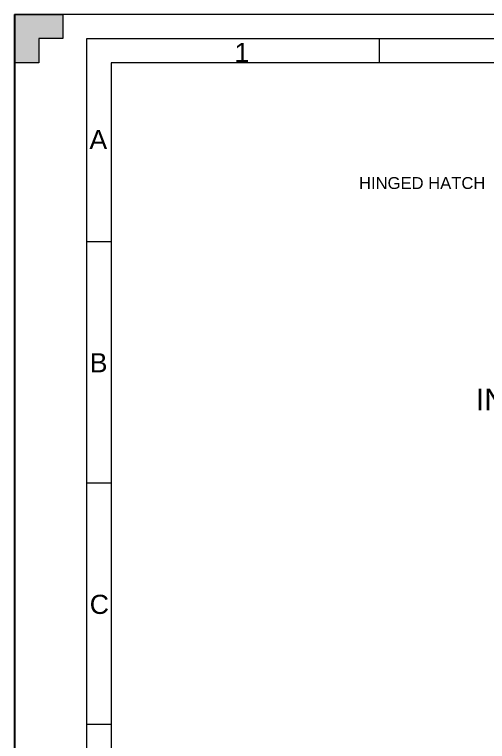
# Model space of a CAD drawing. Header units: millimetres. Extents: x 0 to 62767, y -13570 to 23963.
# Drawn here: x 0 to 2937, y 13301 to 17817 of the extents above; entities that cross this region are included whole.
import ezdxf

# ---------------------------------------------------------------- set-up
doc = ezdxf.new("R2010")
doc.units = ezdxf.units.MM

msp = doc.modelspace()

# ---------------------------------------------------------------- hatches: boundary and pattern name
h = msp.add_hatch(color=7)
h.dxf.hatch_style = 2
h.paths.add_polyline_path([(299.048, 17668.572), (299.048, 17817.142), (0, 17817.142), (0, 17518.095), (150.476, 17518.095), (150.476, 17668.572)])

# ---------------------------------------------------------------- linework, layer by layer
msp.add_line((0, 17817.142), (0, 0))
at = {"color": 7, "lineweight": 0}
for points in [[(25226.665, 17817.142), (0, 17817.142)], [(0, 17817.142), (299.048, 17817.142), (299.048, 17668.572)], [(299.048, 17668.572), (150.476, 17668.572), (150.476, 17518.095), (0, 17518.095)], [(449.524, 17668.572), (25076.19, 17668.572)], [(449.524, 150.476), (449.524, 17668.572)], [(2264.762, 17668.572), (2264.762, 17518.095)], [(24927.618, 17518.095), (600, 17518.095)], [(600, 17518.095), (600, 299.048)], [(449.524, 16407.619), (600, 16407.619)], [(449.524, 14908.571), (600, 14908.571)], [(449.524, 13407.619), (600, 13407.619)]]:
    msp.add_lwpolyline(points, dxfattribs=at)

# ---------------------------------------------------------------- texts
at = {"color": 7, "attachment_point": 1}
for s, insert, char_height in [('{\\fArial|b0|i0|c0;1}', (1365.714, 17640.86), 118.95664), ('{\\fArial|b0|i0|c0;A}', (464.762, 17099.908), 118.95664), ('{\\fArial|b0|i0|c0;HINGED HATCH}', (2139.048, 16807.169), 73.83514), ('{\\fArial|b0|i0|c0;B}', (466.667, 15713.242), 118.95664), ('{\\fArial|b0|i0|c0;INSPECTION HATCH}', (2864.762, 15492.092), 133.99712), ('{\\fArial|b0|i0|c0;C}', (466.667, 14212.289), 118.95664)]:
    msp.add_mtext(s, dxfattribs=dict(at, insert=insert, char_height=char_height))

doc.saveas('drawing.dxf')
